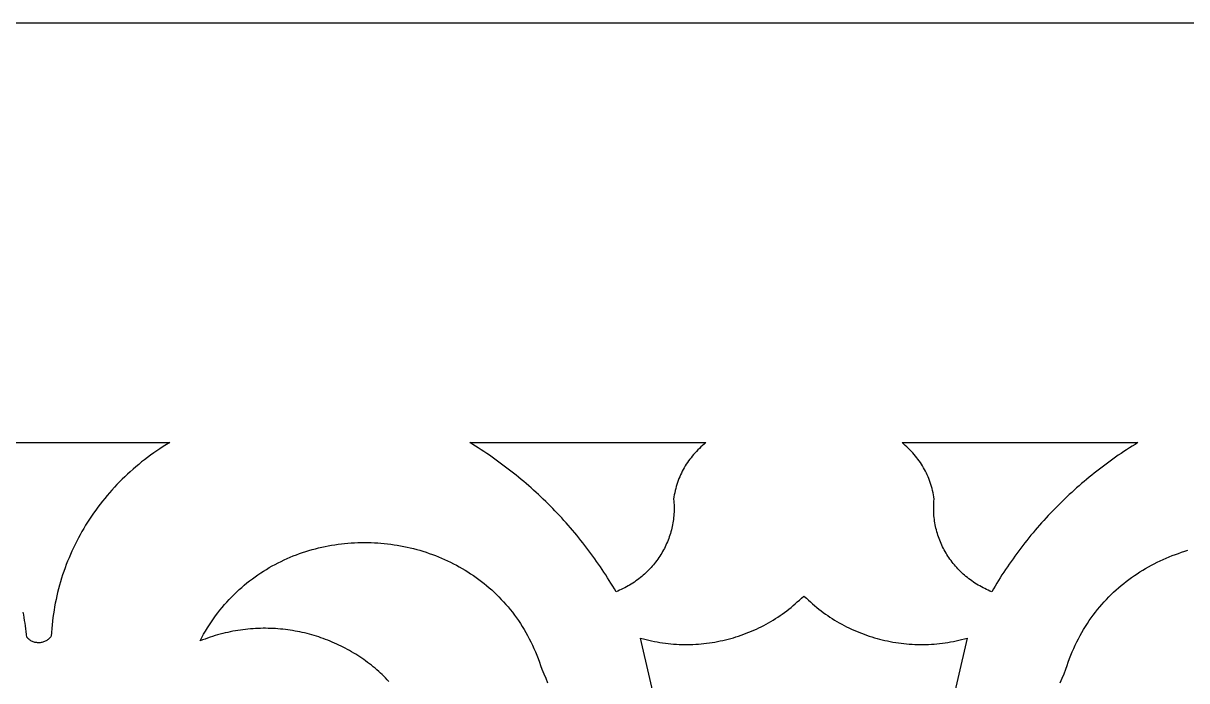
# Model space of a CAD drawing. Extents: x -167 to 167, y -60 to 60.
# Drawn here: x -120.6 to -65.1, y 28.6 to 60 of the extents above; entities that cross this region are included whole.
import ezdxf

# ---------------------------------------------------------------- set-up
doc = ezdxf.new("R2010")
doc.units = 0
doc.header["$MEASUREMENT"] = 0
doc.layers.add('LAYER_1', color=18, linetype='CONTINUOUS')

msp = doc.modelspace()

# ---------------------------------------------------------------- linework, layer by layer
at = {"layer": 'LAYER_1'}
for points in [[(166.732, -60), (166.732, 60), (-166.732, 60), (-166.732, -60)], [(-88.131, 39.932), (-88.208, 39.863), (-88.283, 39.793), (-88.356, 39.723), (-88.427, 39.652), (-88.496, 39.58), (-88.564, 39.506), (-88.629, 39.432), (-88.692, 39.358), (-88.754, 39.282), (-88.813, 39.205), (-88.871, 39.127), (-88.926, 39.048), (-88.98, 38.967), (-89.031, 38.886), (-89.08, 38.804), (-89.128, 38.72), (-89.173, 38.635), (-89.216, 38.549), (-89.257, 38.462), (-89.296, 38.373), (-89.333, 38.283), (-89.368, 38.192), (-89.401, 38.099), (-89.432, 38.005), (-89.46, 37.909), (-89.487, 37.812), (-89.511, 37.713), (-89.533, 37.613), (-89.553, 37.511), (-89.57, 37.408), (-89.586, 37.303), (-89.577, 37.214), (-89.571, 37.125), (-89.566, 37.037), (-89.563, 36.949), (-89.562, 36.861), (-89.563, 36.774), (-89.566, 36.686), (-89.571, 36.599), (-89.577, 36.512), (-89.586, 36.426), (-89.596, 36.34), (-89.608, 36.254), (-89.621, 36.169), (-89.637, 36.084), (-89.654, 36), (-89.673, 35.916), (-89.693, 35.833), (-89.715, 35.75), (-89.739, 35.668), (-89.765, 35.586), (-89.792, 35.505), (-89.821, 35.424), (-89.852, 35.344), (-89.884, 35.265), (-89.918, 35.186), (-89.953, 35.109), (-89.99, 35.031), (-90.028, 34.955), (-90.068, 34.879), (-90.11, 34.804), (-90.153, 34.73), (-90.198, 34.657), (-90.244, 34.585), (-90.291, 34.513), (-90.34, 34.443), (-90.391, 34.373), (-90.443, 34.304), (-90.496, 34.237), (-90.551, 34.17), (-90.607, 34.104), (-90.664, 34.039), (-90.723, 33.976), (-90.783, 33.913), (-90.845, 33.851), (-90.908, 33.791), (-90.972, 33.732), (-91.037, 33.674), (-91.104, 33.617), (-91.172, 33.561), (-91.241, 33.507), (-91.312, 33.453), (-91.384, 33.401), (-91.457, 33.351), (-91.531, 33.302), (-91.606, 33.254), (-91.683, 33.207), (-91.76, 33.162), (-91.839, 33.118), (-91.919, 33.076), (-92, 33.035), (-92.082, 32.995), (-92.166, 32.957), (-92.25, 32.921), (-92.335, 32.886), (-92.414, 33.021), (-92.494, 33.156), (-92.575, 33.29), (-92.657, 33.423), (-92.74, 33.556), (-92.824, 33.688), (-92.909, 33.819), (-92.995, 33.95), (-93.082, 34.08), (-93.17, 34.209), (-93.259, 34.337), (-93.349, 34.465), (-93.44, 34.592), (-93.533, 34.719), (-93.626, 34.844), (-93.72, 34.969), (-93.815, 35.093), (-93.911, 35.217), (-94.008, 35.339), (-94.107, 35.461), (-94.206, 35.582), (-94.306, 35.703), (-94.407, 35.822), (-94.509, 35.941), (-94.611, 36.059), (-94.715, 36.176), (-94.82, 36.293), (-94.926, 36.408), (-95.032, 36.523), (-95.14, 36.637), (-95.249, 36.751), (-95.358, 36.863), (-95.468, 36.975), (-95.579, 37.085), (-95.692, 37.195), (-95.805, 37.304), (-95.919, 37.413), (-96.033, 37.52), (-96.149, 37.627), (-96.265, 37.732), (-96.383, 37.837), (-96.501, 37.941), (-96.62, 38.044), (-96.74, 38.147), (-96.861, 38.248), (-96.983, 38.349), (-97.105, 38.448), (-97.229, 38.547), (-97.353, 38.645), (-97.478, 38.741), (-97.604, 38.837), (-97.73, 38.932), (-97.858, 39.027), (-97.986, 39.12), (-98.115, 39.212), (-98.245, 39.303), (-98.375, 39.394), (-98.507, 39.483), (-98.639, 39.572), (-98.772, 39.659), (-98.906, 39.746), (-99.04, 39.831), (-99.175, 39.916), (-99.311, 39.999), (-88.052, 40)], [(-67.424, 39.999), (-67.56, 39.916), (-67.695, 39.831), (-67.83, 39.746), (-67.963, 39.659), (-68.096, 39.572), (-68.228, 39.483), (-68.36, 39.394), (-68.49, 39.303), (-68.62, 39.212), (-68.749, 39.12), (-68.878, 39.027), (-69.005, 38.932), (-69.132, 38.837), (-69.257, 38.741), (-69.382, 38.645), (-69.507, 38.547), (-69.63, 38.448), (-69.752, 38.349), (-69.874, 38.248), (-69.995, 38.147), (-70.115, 38.044), (-70.234, 37.941), (-70.352, 37.837), (-70.47, 37.732), (-70.586, 37.627), (-70.702, 37.52), (-70.817, 37.413), (-70.931, 37.304), (-71.044, 37.195), (-71.156, 37.085), (-71.267, 36.975), (-71.377, 36.863), (-71.487, 36.751), (-71.595, 36.637), (-71.703, 36.523), (-71.809, 36.408), (-71.915, 36.293), (-72.02, 36.176), (-72.124, 36.059), (-72.227, 35.941), (-72.328, 35.822), (-72.429, 35.703), (-72.53, 35.582), (-72.629, 35.461), (-72.727, 35.339), (-72.824, 35.217), (-72.92, 35.093), (-73.015, 34.969), (-73.109, 34.844), (-73.203, 34.719), (-73.295, 34.592), (-73.386, 34.465), (-73.476, 34.337), (-73.565, 34.209), (-73.653, 34.08), (-73.74, 33.95), (-73.827, 33.819), (-73.912, 33.688), (-73.996, 33.556), (-74.079, 33.423), (-74.16, 33.29), (-74.241, 33.156), (-74.321, 33.021), (-74.4, 32.886), (-74.485, 32.921), (-74.57, 32.957), (-74.653, 32.995), (-74.735, 33.035), (-74.816, 33.076), (-74.896, 33.118), (-74.975, 33.162), (-75.053, 33.207), (-75.129, 33.254), (-75.204, 33.302), (-75.279, 33.351), (-75.352, 33.401), (-75.423, 33.453), (-75.494, 33.507), (-75.563, 33.561), (-75.631, 33.617), (-75.698, 33.674), (-75.763, 33.732), (-75.828, 33.791), (-75.89, 33.851), (-75.952, 33.913), (-76.012, 33.976), (-76.071, 34.039), (-76.128, 34.104), (-76.185, 34.17), (-76.239, 34.237), (-76.293, 34.304), (-76.344, 34.373), (-76.395, 34.443), (-76.444, 34.513), (-76.491, 34.585), (-76.538, 34.657), (-76.582, 34.73), (-76.625, 34.804), (-76.667, 34.879), (-76.707, 34.955), (-76.745, 35.031), (-76.782, 35.109), (-76.817, 35.186), (-76.851, 35.265), (-76.883, 35.344), (-76.914, 35.424), (-76.943, 35.505), (-76.97, 35.586), (-76.996, 35.668), (-77.02, 35.75), (-77.042, 35.833), (-77.062, 35.916), (-77.081, 36), (-77.098, 36.084), (-77.114, 36.169), (-77.127, 36.254), (-77.139, 36.34), (-77.149, 36.426), (-77.158, 36.512), (-77.164, 36.599), (-77.169, 36.686), (-77.172, 36.774), (-77.173, 36.861), (-77.172, 36.949), (-77.169, 37.037), (-77.164, 37.125), (-77.158, 37.214), (-77.149, 37.303), (-77.165, 37.408), (-77.183, 37.511), (-77.202, 37.613), (-77.224, 37.713), (-77.249, 37.812), (-77.275, 37.909), (-77.303, 38.005), (-77.334, 38.099), (-77.367, 38.192), (-77.402, 38.283), (-77.439, 38.373), (-77.478, 38.462), (-77.519, 38.549), (-77.562, 38.635), (-77.607, 38.72), (-77.655, 38.804), (-77.704, 38.886), (-77.755, 38.967), (-77.809, 39.048), (-77.864, 39.127), (-77.922, 39.205), (-77.981, 39.282), (-78.043, 39.358), (-78.106, 39.432), (-78.172, 39.506), (-78.239, 39.58), (-78.308, 39.652), (-78.379, 39.723), (-78.453, 39.793), (-78.528, 39.863), (-78.605, 39.932), (-78.683, 40)]]:
    msp.add_lwpolyline(points, close=True, dxfattribs=at)
for points in [[(-124.521, 40), (-113.637, 40), (-113.793, 39.905), (-113.948, 39.809), (-114.1, 39.71), (-114.251, 39.609), (-114.4, 39.507), (-114.547, 39.402), (-114.692, 39.295), (-114.835, 39.186), (-114.976, 39.076), (-115.116, 38.963), (-115.253, 38.849), (-115.388, 38.732), (-115.521, 38.614), (-115.653, 38.494), (-115.782, 38.373), (-115.909, 38.249), (-116.034, 38.124), (-116.157, 37.997), (-116.278, 37.869), (-116.397, 37.738), (-116.513, 37.607), (-116.628, 37.473), (-116.74, 37.338), (-116.85, 37.202), (-116.958, 37.064), (-117.064, 36.924), (-117.168, 36.783), (-117.269, 36.641), (-117.368, 36.497), (-117.465, 36.352), (-117.559, 36.205), (-117.651, 36.058), (-117.741, 35.908), (-117.829, 35.758), (-117.914, 35.606), (-117.997, 35.453), (-118.077, 35.299), (-118.155, 35.144), (-118.231, 34.987), (-118.304, 34.829), (-118.374, 34.671), (-118.443, 34.511), (-118.508, 34.35), (-118.572, 34.188), (-118.632, 34.025), (-118.691, 33.861), (-118.746, 33.696), (-118.799, 33.531), (-118.85, 33.364), (-118.898, 33.196), (-118.943, 33.028), (-118.986, 32.859), (-119.026, 32.689), (-119.063, 32.518), (-119.098, 32.347), (-119.13, 32.175), (-119.159, 32.002), (-119.186, 31.828), (-119.21, 31.654), (-119.231, 31.479), (-119.25, 31.304), (-119.265, 31.128), (-119.278, 30.951), (-119.288, 30.774), (-119.314, 30.738), (-119.342, 30.703), (-119.371, 30.671), (-119.402, 30.641), (-119.435, 30.613), (-119.469, 30.587), (-119.504, 30.564), (-119.54, 30.543), (-119.578, 30.524), (-119.616, 30.507), (-119.656, 30.493), (-119.695, 30.481), (-119.736, 30.471), (-119.777, 30.463), (-119.818, 30.458), (-119.86, 30.455), (-119.901, 30.454), (-119.943, 30.456), (-119.984, 30.46), (-120.026, 30.466), (-120.067, 30.474), (-120.107, 30.485), (-120.147, 30.498), (-120.186, 30.513), (-120.225, 30.531), (-120.262, 30.551), (-120.298, 30.573), (-120.334, 30.598), (-120.368, 30.625), (-120.4, 30.655), (-120.431, 30.686), (-120.461, 30.72), (-120.474, 30.855), (-120.489, 30.989), (-120.505, 31.123), (-120.522, 31.256), (-120.541, 31.39), (-120.561, 31.523), (-120.583, 31.655), (-120.605, 31.788), (-120.629, 31.92)], [(-103.172, 28.611), (-103.251, 28.693), (-103.331, 28.774), (-103.412, 28.854), (-103.494, 28.933), (-103.578, 29.01), (-103.662, 29.087), (-103.748, 29.162), (-103.835, 29.235), (-103.923, 29.308), (-104.012, 29.379), (-104.102, 29.45), (-104.193, 29.518), (-104.285, 29.586), (-104.378, 29.652), (-104.471, 29.717), (-104.566, 29.781), (-104.662, 29.843), (-104.759, 29.904), (-104.856, 29.964), (-104.955, 30.022), (-105.054, 30.079), (-105.154, 30.135), (-105.255, 30.189), (-105.357, 30.242), (-105.46, 30.294), (-105.563, 30.344), (-105.667, 30.393), (-105.772, 30.44), (-105.878, 30.486), (-105.984, 30.53), (-106.091, 30.573), (-106.199, 30.614), (-106.307, 30.654), (-106.416, 30.693), (-106.526, 30.73), (-106.636, 30.765), (-106.747, 30.799), (-106.858, 30.832), (-106.97, 30.863), (-107.083, 30.892), (-107.196, 30.92), (-107.309, 30.946), (-107.423, 30.97), (-107.538, 30.994), (-107.653, 31.015), (-107.768, 31.035), (-107.884, 31.053), (-108, 31.07), (-108.117, 31.084), (-108.234, 31.098), (-108.351, 31.109), (-108.469, 31.119), (-108.587, 31.128), (-108.705, 31.134), (-108.823, 31.139), (-108.942, 31.142), (-109.061, 31.143), (-109.18, 31.143), (-109.3, 31.141), (-109.42, 31.137), (-109.54, 31.132), (-109.66, 31.124), (-109.78, 31.115), (-109.9, 31.104), (-110.02, 31.091), (-110.141, 31.077), (-110.262, 31.061), (-110.382, 31.042), (-110.503, 31.022), (-110.624, 31), (-110.744, 30.976), (-110.865, 30.951), (-110.986, 30.923), (-111.107, 30.894), (-111.227, 30.862), (-111.348, 30.829), (-111.468, 30.794), (-111.588, 30.757), (-111.709, 30.718), (-111.829, 30.676), (-111.949, 30.633), (-112.068, 30.588), (-112.188, 30.541), (-112.104, 30.701), (-112.017, 30.858), (-111.927, 31.012), (-111.836, 31.163), (-111.742, 31.312), (-111.645, 31.458), (-111.546, 31.6), (-111.445, 31.74), (-111.342, 31.878), (-111.237, 32.012), (-111.129, 32.144), (-111.02, 32.272), (-110.908, 32.398), (-110.795, 32.522), (-110.679, 32.642), (-110.562, 32.76), (-110.443, 32.874), (-110.322, 32.987), (-110.199, 33.096), (-110.075, 33.202), (-109.949, 33.306), (-109.821, 33.407), (-109.691, 33.505), (-109.56, 33.601), (-109.428, 33.694), (-109.294, 33.784), (-109.159, 33.871), (-109.022, 33.956), (-108.884, 34.037), (-108.745, 34.116), (-108.604, 34.193), (-108.462, 34.266), (-108.32, 34.337), (-108.176, 34.406), (-108.03, 34.471), (-107.884, 34.534), (-107.737, 34.594), (-107.589, 34.651), (-107.44, 34.706), (-107.291, 34.758), (-107.14, 34.807), (-106.989, 34.854), (-106.837, 34.897), (-106.684, 34.939), (-106.53, 34.977), (-106.376, 35.013), (-106.222, 35.046), (-106.067, 35.077), (-105.911, 35.105), (-105.755, 35.13), (-105.599, 35.152), (-105.443, 35.172), (-105.286, 35.189), (-105.129, 35.204), (-104.971, 35.216), (-104.814, 35.225), (-104.656, 35.232), (-104.498, 35.236), (-104.341, 35.237), (-104.183, 35.236), (-104.025, 35.232), (-103.868, 35.226), (-103.71, 35.217), (-103.553, 35.205), (-103.396, 35.191), (-103.24, 35.174), (-103.083, 35.154), (-102.927, 35.132), (-102.772, 35.108), (-102.617, 35.08), (-102.462, 35.05), (-102.308, 35.018), (-102.154, 34.983), (-102.001, 34.945), (-101.849, 34.905), (-101.698, 34.863), (-101.547, 34.817), (-101.397, 34.769), (-101.248, 34.719), (-101.1, 34.666), (-100.952, 34.611), (-100.806, 34.553), (-100.661, 34.492), (-100.516, 34.429), (-100.373, 34.363), (-100.231, 34.295), (-100.09, 34.224), (-99.951, 34.151), (-99.813, 34.075), (-99.676, 33.997), (-99.54, 33.916), (-99.406, 33.833), (-99.273, 33.747), (-99.142, 33.659), (-99.012, 33.568), (-98.884, 33.475), (-98.757, 33.379), (-98.632, 33.281), (-98.509, 33.18), (-98.388, 33.077), (-98.268, 32.971), (-98.15, 32.863), (-98.035, 32.752), (-97.921, 32.639), (-97.809, 32.523), (-97.699, 32.405), (-97.591, 32.285), (-97.485, 32.162), (-97.381, 32.036), (-97.28, 31.908), (-97.181, 31.778), (-97.084, 31.645), (-96.989, 31.51), (-96.897, 31.373), (-96.807, 31.233), (-96.72, 31.09), (-96.635, 30.945), (-96.552, 30.798), (-96.472, 30.648), (-96.395, 30.496), (-96.321, 30.342), (-96.249, 30.185), (-96.18, 30.025), (-96.114, 29.864), (-96.05, 29.7), (-95.99, 29.533), (-95.932, 29.364), (-95.877, 29.193), (-95.783, 28.979), (-95.692, 28.764), (-95.605, 28.549)], [(-71.13, 28.549), (-71.043, 28.764), (-70.952, 28.979), (-70.858, 29.193), (-70.803, 29.364), (-70.746, 29.533), (-70.685, 29.7), (-70.622, 29.864), (-70.555, 30.025), (-70.486, 30.185), (-70.414, 30.342), (-70.34, 30.496), (-70.263, 30.648), (-70.183, 30.798), (-70.101, 30.945), (-70.016, 31.09), (-69.928, 31.233), (-69.838, 31.373), (-69.746, 31.51), (-69.651, 31.645), (-69.554, 31.778), (-69.455, 31.908), (-69.354, 32.036), (-69.25, 32.162), (-69.144, 32.285), (-69.036, 32.405), (-68.926, 32.523), (-68.814, 32.639), (-68.701, 32.752), (-68.585, 32.863), (-68.467, 32.971), (-68.347, 33.077), (-68.226, 33.18), (-68.103, 33.281), (-67.978, 33.379), (-67.851, 33.475), (-67.723, 33.568), (-67.593, 33.659), (-67.462, 33.747), (-67.329, 33.833), (-67.195, 33.916), (-67.06, 33.997), (-66.923, 34.075), (-66.784, 34.151), (-66.645, 34.224), (-66.504, 34.295), (-66.362, 34.363), (-66.219, 34.429), (-66.074, 34.492), (-65.929, 34.553), (-65.783, 34.611), (-65.636, 34.666), (-65.487, 34.719), (-65.338, 34.769), (-65.188, 34.817), (-65.037, 34.863)], [(-89.426, 23.185), (-91.159, 30.671), (-91.029, 30.635), (-90.898, 30.602), (-90.767, 30.571), (-90.636, 30.543), (-90.505, 30.516), (-90.374, 30.492), (-90.242, 30.47), (-90.11, 30.451), (-89.978, 30.433), (-89.847, 30.418), (-89.715, 30.405), (-89.583, 30.394), (-89.451, 30.386), (-89.319, 30.379), (-89.187, 30.375), (-89.055, 30.373), (-88.924, 30.373), (-88.792, 30.375), (-88.661, 30.379), (-88.53, 30.386), (-88.399, 30.394), (-88.268, 30.405), (-88.138, 30.418), (-88.008, 30.433), (-87.879, 30.45), (-87.749, 30.469), (-87.621, 30.49), (-87.492, 30.514), (-87.364, 30.539), (-87.237, 30.566), (-87.11, 30.596), (-86.983, 30.627), (-86.858, 30.661), (-86.732, 30.696), (-86.608, 30.734), (-86.484, 30.774), (-86.361, 30.815), (-86.238, 30.859), (-86.116, 30.905), (-85.995, 30.952), (-85.875, 31.002), (-85.756, 31.053), (-85.637, 31.107), (-85.519, 31.163), (-85.403, 31.22), (-85.287, 31.28), (-85.172, 31.341), (-85.058, 31.404), (-84.945, 31.469), (-84.833, 31.537), (-84.723, 31.606), (-84.613, 31.677), (-84.505, 31.749), (-84.397, 31.824), (-84.291, 31.901), (-84.186, 31.979), (-84.082, 32.06), (-83.98, 32.142), (-83.879, 32.226), (-83.779, 32.312), (-83.681, 32.4), (-83.584, 32.489), (-83.488, 32.581), (-83.368, 32.674), (-83.247, 32.581), (-83.151, 32.489), (-83.054, 32.4), (-82.956, 32.312), (-82.856, 32.226), (-82.755, 32.142), (-82.653, 32.06), (-82.549, 31.979), (-82.444, 31.901), (-82.338, 31.824), (-82.231, 31.749), (-82.122, 31.677), (-82.012, 31.606), (-81.902, 31.537), (-81.79, 31.469), (-81.677, 31.404), (-81.563, 31.341), (-81.448, 31.28), (-81.332, 31.22), (-81.216, 31.163), (-81.098, 31.107), (-80.979, 31.053), (-80.86, 31.002), (-80.74, 30.952), (-80.619, 30.905), (-80.497, 30.859), (-80.374, 30.815), (-80.251, 30.774), (-80.127, 30.734), (-80.003, 30.696), (-79.877, 30.661), (-79.752, 30.627), (-79.625, 30.596), (-79.498, 30.566), (-79.371, 30.539), (-79.243, 30.514), (-79.115, 30.49), (-78.986, 30.469), (-78.857, 30.45), (-78.727, 30.433), (-78.597, 30.418), (-78.467, 30.405), (-78.336, 30.394), (-78.205, 30.386), (-78.074, 30.379), (-77.943, 30.375), (-77.811, 30.373), (-77.68, 30.373), (-77.548, 30.375), (-77.416, 30.379), (-77.284, 30.386), (-77.152, 30.394), (-77.02, 30.405), (-76.889, 30.418), (-76.757, 30.433), (-76.625, 30.451), (-76.493, 30.47), (-76.362, 30.492), (-76.23, 30.516), (-76.099, 30.543), (-75.968, 30.571), (-75.837, 30.602), (-75.706, 30.635), (-75.576, 30.671), (-77.309, 23.185)]]:
    msp.add_lwpolyline(points, dxfattribs=at)

doc.saveas('drawing.dxf')
